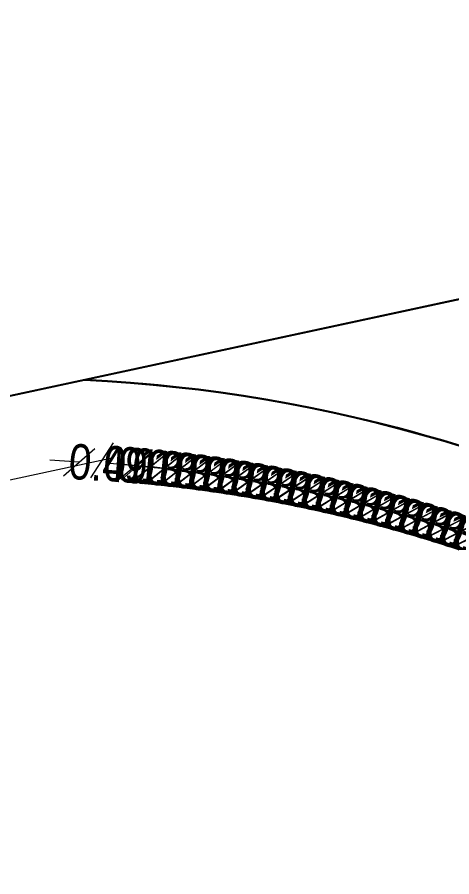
# Model space of a CAD drawing. Header units: millimetres. Extents: x 29397 to 29927, y 26123 to 26652.
# Drawn here: x 29489.36 to 29493.05, y 26360.52 to 26367.82 of the extents above; entities that cross this region are included whole.
import ezdxf

# ---------------------------------------------------------------- set-up
doc = ezdxf.new("R2010")
doc.units = ezdxf.units.MM
doc.header["$LTSCALE"] = 0.3
for name, color, linetype in [('_IndivSubPlot', 180, 'Continuous'), ('_IndivSubPlot_DIMENSION', 7, 'Continuous'), ('_InternalRoad', 3, 'Continuous'), ('_MortgageArea', 147, 'Continuous'), ('_Splay', 90, 'Continuous')]:
    doc.layers.add(name, color=color, linetype=linetype)
doc.layers.get('0').off()
doc.styles.add('PreDCRFont', font='ARIALN.TTF')
doc.dimstyles.new('PDCR-PLOT-INT', dxfattribs={"dimtxt": 0.3, "dimasz": 0.25, "dimexe": 0.25, "dimexo": 0.25, "dimgap": 0.25, "dimtad": 0, "dimzin": 0, "dimdsep": 46, "dimtxsty": 'PreDCRFont', "dimblk": 'OBLIQUE', "dimcen": 0.5, "dimdle": 0.1, "dimadec": 0, "dimazin": 0, "dimtfac": 1, "dimtix": 1, "dimtofl": 0, "dimtmove": 1, "dimatfit": 1, "dimfxl": 1, "dimtolj": 1, "dimtzin": 0, "dimlwd": 15, "dimarcsym": 0})

# ---------------------------------------------------------------- blocks, each defined once
blk = doc.blocks.new('_Oblique')
at = {"color": 0, "linetype": 'ByBlock', "lineweight": -2}
blk.add_line((-0.5, -0.5), (0.5, 0.5), dxfattribs=at)
blk = doc.blocks.new('*D86')
at = {"layer": '_IndivSubPlot_DIMENSION', "color": 0, "lineweight": 15, "transparency": 16777216}
for p, q in [((29493.3441, 26363.3706), (29493.1086, 26363.4544)), ((29493.466, 26363.3273), (29493.7015, 26363.2435))]:
    blk.add_line(p, q, dxfattribs=at)
at = {"layer": '_IndivSubPlot_DIMENSION', "color": 0, "lineweight": 15, "transparency": 16777216, "xscale": 0.25, "yscale": 0.25, "zscale": 0.25}
for p, rotation in [((29493.3441, 26363.3706), 340.4145217855893), ((29493.466, 26363.3273), 160.4145217855893)]:
    blk.add_blockref('_Oblique', p, dxfattribs=dict(at, rotation=rotation))
at = {"layer": '_IndivSubPlot_DIMENSION', "color": 0, "lineweight": 15, "transparency": 16777216, "insert": (29493.4051, 26363.3489), "char_height": 0.3, "attachment_point": 5, "rotation": 340.41452, "style": 'PreDCRFont'}
blk.add_mtext('\\A1;0.13', dxfattribs=at)
blk = doc.blocks.new('*D87')
at = {"layer": '_IndivSubPlot_DIMENSION', "color": 0, "lineweight": 15, "transparency": 16777216}
for p, q in [((29493.2285, 26363.4105), (29492.9921, 26363.4919)), ((29493.3507, 26363.3683), (29493.5871, 26363.2869))]:
    blk.add_line(p, q, dxfattribs=at)
at = {"layer": '_IndivSubPlot_DIMENSION', "color": 0, "lineweight": 15, "transparency": 16777216, "xscale": 0.25, "yscale": 0.25, "zscale": 0.25}
for p, rotation in [((29493.2285, 26363.4105), 340.987479581883), ((29493.3507, 26363.3683), 160.987479581883)]:
    blk.add_blockref('_Oblique', p, dxfattribs=dict(at, rotation=rotation))
at = {"layer": '_IndivSubPlot_DIMENSION', "color": 0, "lineweight": 15, "transparency": 16777216, "insert": (29493.2896, 26363.3894), "char_height": 0.3, "attachment_point": 5, "rotation": 340.98748, "style": 'PreDCRFont'}
blk.add_mtext('\\A1;0.13', dxfattribs=at)
blk = doc.blocks.new('*D88')
at = {"layer": '_IndivSubPlot_DIMENSION', "color": 0, "lineweight": 15, "transparency": 16777216}
for p, q in [((29493.1124, 26363.4491), (29492.8752, 26363.5282)), ((29493.2351, 26363.4082), (29493.4722, 26363.3291))]:
    blk.add_line(p, q, dxfattribs=at)
at = {"layer": '_IndivSubPlot_DIMENSION', "color": 0, "lineweight": 15, "transparency": 16777216, "xscale": 0.25, "yscale": 0.25, "zscale": 0.25}
for p, rotation in [((29493.1124, 26363.4491), 341.5604373760158), ((29493.2351, 26363.4082), 161.5604373760158)]:
    blk.add_blockref('_Oblique', p, dxfattribs=dict(at, rotation=rotation))
at = {"layer": '_IndivSubPlot_DIMENSION', "color": 0, "lineweight": 15, "transparency": 16777216, "insert": (29493.1737, 26363.4287), "char_height": 0.3, "attachment_point": 5, "rotation": 341.56044, "style": 'PreDCRFont'}
blk.add_mtext('\\A1;0.13', dxfattribs=at)
blk = doc.blocks.new('*D89')
at = {"layer": '_IndivSubPlot_DIMENSION', "color": 0, "lineweight": 15, "transparency": 16777216}
for p, q in [((29492.9959, 26363.4866), (29492.758, 26363.5633)), ((29493.119, 26363.4469), (29493.357, 26363.3702))]:
    blk.add_line(p, q, dxfattribs=at)
at = {"layer": '_IndivSubPlot_DIMENSION', "color": 0, "lineweight": 15, "transparency": 16777216, "xscale": 0.25, "yscale": 0.25, "zscale": 0.25}
for p, rotation in [((29492.9959, 26363.4866), 342.13339517099), ((29493.119, 26363.4469), 162.13339517099)]:
    blk.add_blockref('_Oblique', p, dxfattribs=dict(at, rotation=rotation))
at = {"layer": '_IndivSubPlot_DIMENSION', "color": 0, "lineweight": 15, "transparency": 16777216, "insert": (29493.0575, 26363.4668), "char_height": 0.3, "attachment_point": 5, "rotation": 342.1334, "style": 'PreDCRFont'}
blk.add_mtext('\\A1;0.13', dxfattribs=at)
blk = doc.blocks.new('*D90')
at = {"layer": '_IndivSubPlot_DIMENSION', "color": 0, "lineweight": 15, "transparency": 16777216}
for p, q in [((29492.8791, 26363.523), (29492.6404, 26363.5973)), ((29493.0026, 26363.4845), (29493.2413, 26363.4102))]:
    blk.add_line(p, q, dxfattribs=at)
at = {"layer": '_IndivSubPlot_DIMENSION', "color": 0, "lineweight": 15, "transparency": 16777216, "xscale": 0.25, "yscale": 0.25, "zscale": 0.25}
for p, rotation in [((29492.8791, 26363.523), 342.7063529667953), ((29493.0026, 26363.4845), 162.7063529667953)]:
    blk.add_blockref('_Oblique', p, dxfattribs=dict(at, rotation=rotation))
at = {"layer": '_IndivSubPlot_DIMENSION', "color": 0, "lineweight": 15, "transparency": 16777216, "insert": (29492.9409, 26363.5037), "char_height": 0.3, "attachment_point": 5, "rotation": 342.70635, "style": 'PreDCRFont'}
blk.add_mtext('\\A1;0.13', dxfattribs=at)
blk = doc.blocks.new('*D91')
at = {"layer": '_IndivSubPlot_DIMENSION', "color": 0, "lineweight": 15, "transparency": 16777216}
for p, q in [((29492.7619, 26363.5581), (29492.5225, 26363.63)), ((29492.8858, 26363.5209), (29493.1252, 26363.449))]:
    blk.add_line(p, q, dxfattribs=at)
at = {"layer": '_IndivSubPlot_DIMENSION', "color": 0, "lineweight": 15, "transparency": 16777216, "xscale": 0.25, "yscale": 0.25, "zscale": 0.25}
for p, rotation in [((29492.7619, 26363.5581), 343.2793107618409), ((29492.8858, 26363.5209), 163.2793107618409)]:
    blk.add_blockref('_Oblique', p, dxfattribs=dict(at, rotation=rotation))
at = {"layer": '_IndivSubPlot_DIMENSION', "color": 0, "lineweight": 15, "transparency": 16777216, "insert": (29492.8239, 26363.5395), "char_height": 0.3, "attachment_point": 5, "rotation": 343.27931, "style": 'PreDCRFont'}
blk.add_mtext('\\A1;0.13', dxfattribs=at)
blk = doc.blocks.new('*D92')
at = {"layer": '_IndivSubPlot_DIMENSION', "color": 0, "lineweight": 15, "transparency": 16777216}
for p, q in [((29492.6444, 26363.5921), (29492.4043, 26363.6616)), ((29492.7686, 26363.5561), (29493.0088, 26363.4866))]:
    blk.add_line(p, q, dxfattribs=at)
at = {"layer": '_IndivSubPlot_DIMENSION', "color": 0, "lineweight": 15, "transparency": 16777216, "xscale": 0.25, "yscale": 0.25, "zscale": 0.25}
for p, rotation in [((29492.6444, 26363.5921), 343.8522685572163), ((29492.7686, 26363.5561), 163.8522685572163)]:
    blk.add_blockref('_Oblique', p, dxfattribs=dict(at, rotation=rotation))
at = {"layer": '_IndivSubPlot_DIMENSION', "color": 0, "lineweight": 15, "transparency": 16777216, "insert": (29492.7065, 26363.5741), "char_height": 0.3, "attachment_point": 5, "rotation": 343.85227, "style": 'PreDCRFont'}
blk.add_mtext('\\A1;0.13', dxfattribs=at)
blk = doc.blocks.new('*D93')
at = {"layer": '_IndivSubPlot_DIMENSION', "color": 0, "lineweight": 15, "transparency": 16777216}
for p, q in [((29492.5265, 26363.6249), (29492.2857, 26363.692)), ((29492.6511, 26363.5902), (29492.892, 26363.5231))]:
    blk.add_line(p, q, dxfattribs=at)
at = {"layer": '_IndivSubPlot_DIMENSION', "color": 0, "lineweight": 15, "transparency": 16777216, "xscale": 0.25, "yscale": 0.25, "zscale": 0.25}
for p, rotation in [((29492.5265, 26363.6249), 344.4252263510361), ((29492.6511, 26363.5902), 164.4252263510361)]:
    blk.add_blockref('_Oblique', p, dxfattribs=dict(at, rotation=rotation))
at = {"layer": '_IndivSubPlot_DIMENSION', "color": 0, "lineweight": 15, "transparency": 16777216, "insert": (29492.5888, 26363.6076), "char_height": 0.3, "attachment_point": 5, "rotation": 344.42523, "style": 'PreDCRFont'}
blk.add_mtext('\\A1;0.13', dxfattribs=at)
blk = doc.blocks.new('*D94')
at = {"layer": '_IndivSubPlot_DIMENSION', "color": 0, "lineweight": 15, "transparency": 16777216}
for p, q in [((29492.4084, 26363.6566), (29492.1669, 26363.7213)), ((29492.5333, 26363.6231), (29492.7748, 26363.5584))]:
    blk.add_line(p, q, dxfattribs=at)
at = {"layer": '_IndivSubPlot_DIMENSION', "color": 0, "lineweight": 15, "transparency": 16777216, "xscale": 0.25, "yscale": 0.25, "zscale": 0.25}
for p, rotation in [((29492.4084, 26363.6566), 344.9981841470349), ((29492.5333, 26363.6231), 164.9981841470349)]:
    blk.add_blockref('_Oblique', p, dxfattribs=dict(at, rotation=rotation))
at = {"layer": '_IndivSubPlot_DIMENSION', "color": 0, "lineweight": 15, "transparency": 16777216, "insert": (29492.4708, 26363.6398), "char_height": 0.3, "attachment_point": 5, "rotation": 344.99818, "style": 'PreDCRFont'}
blk.add_mtext('\\A1;0.13', dxfattribs=at)
blk = doc.blocks.new('*D95')
at = {"layer": '_IndivSubPlot_DIMENSION', "color": 0, "lineweight": 15, "transparency": 16777216}
for p, q in [((29492.2899, 26363.687), (29492.0478, 26363.7493)), ((29492.4151, 26363.6548), (29492.6573, 26363.5925))]:
    blk.add_line(p, q, dxfattribs=at)
at = {"layer": '_IndivSubPlot_DIMENSION', "color": 0, "lineweight": 15, "transparency": 16777216, "xscale": 0.25, "yscale": 0.25, "zscale": 0.25}
for p, rotation in [((29492.2899, 26363.687), 345.5711419432544), ((29492.4151, 26363.6548), 165.5711419432544)]:
    blk.add_blockref('_Oblique', p, dxfattribs=dict(at, rotation=rotation))
at = {"layer": '_IndivSubPlot_DIMENSION', "color": 0, "lineweight": 15, "transparency": 16777216, "insert": (29492.3525, 26363.6709), "char_height": 0.3, "attachment_point": 5, "rotation": 345.57114, "style": 'PreDCRFont'}
blk.add_mtext('\\A1;0.13', dxfattribs=at)
blk = doc.blocks.new('*D96')
at = {"layer": '_IndivSubPlot_DIMENSION', "color": 0, "lineweight": 15, "transparency": 16777216}
for p, q in [((29492.1711, 26363.7163), (29491.9284, 26363.7761)), ((29492.2967, 26363.6853), (29492.5394, 26363.6254))]:
    blk.add_line(p, q, dxfattribs=at)
at = {"layer": '_IndivSubPlot_DIMENSION', "color": 0, "lineweight": 15, "transparency": 16777216, "xscale": 0.25, "yscale": 0.25, "zscale": 0.25}
for p, rotation in [((29492.1711, 26363.7163), 346.1440997369838), ((29492.2967, 26363.6853), 166.1440997369838)]:
    blk.add_blockref('_Oblique', p, dxfattribs=dict(at, rotation=rotation))
at = {"layer": '_IndivSubPlot_DIMENSION', "color": 0, "lineweight": 15, "transparency": 16777216, "insert": (29492.2339, 26363.7008), "char_height": 0.3, "attachment_point": 5, "rotation": 346.1441, "style": 'PreDCRFont'}
blk.add_mtext('\\A1;0.13', dxfattribs=at)
blk = doc.blocks.new('*D97')
at = {"layer": '_IndivSubPlot_DIMENSION', "color": 0, "lineweight": 15, "transparency": 16777216}
for p, q in [((29492.052, 26363.7443), (29491.8087, 26363.8018)), ((29492.1779, 26363.7146), (29492.4212, 26363.6572))]:
    blk.add_line(p, q, dxfattribs=at)
at = {"layer": '_IndivSubPlot_DIMENSION', "color": 0, "lineweight": 15, "transparency": 16777216, "xscale": 0.25, "yscale": 0.25, "zscale": 0.25}
for p, rotation in [((29492.052, 26363.7443), 346.7170575325489), ((29492.1779, 26363.7146), 166.7170575325489)]:
    blk.add_blockref('_Oblique', p, dxfattribs=dict(at, rotation=rotation))
at = {"layer": '_IndivSubPlot_DIMENSION', "color": 0, "lineweight": 15, "transparency": 16777216, "insert": (29492.1149, 26363.7295), "char_height": 0.3, "attachment_point": 5, "rotation": 346.71706, "style": 'PreDCRFont'}
blk.add_mtext('\\A1;0.13', dxfattribs=at)
blk = doc.blocks.new('*D98')
at = {"layer": '_IndivSubPlot_DIMENSION', "color": 0, "lineweight": 15, "transparency": 16777216}
for p, q in [((29491.9327, 26363.7712), (29491.6888, 26363.8262)), ((29492.0588, 26363.7428), (29492.3027, 26363.6878))]:
    blk.add_line(p, q, dxfattribs=at)
at = {"layer": '_IndivSubPlot_DIMENSION', "color": 0, "lineweight": 15, "transparency": 16777216, "xscale": 0.25, "yscale": 0.25, "zscale": 0.25}
for p, rotation in [((29491.9327, 26363.7712), 347.2900153285191), ((29492.0588, 26363.7428), 167.290015328519)]:
    blk.add_blockref('_Oblique', p, dxfattribs=dict(at, rotation=rotation))
at = {"layer": '_IndivSubPlot_DIMENSION', "color": 0, "lineweight": 15, "transparency": 16777216, "insert": (29491.9957, 26363.757), "char_height": 0.3, "attachment_point": 5, "rotation": 347.29002, "style": 'PreDCRFont'}
blk.add_mtext('\\A1;0.13', dxfattribs=at)
blk = doc.blocks.new('*D99')
at = {"layer": '_IndivSubPlot_DIMENSION', "color": 0, "lineweight": 15, "transparency": 16777216}
for p, q in [((29491.813, 26363.7969), (29491.5686, 26363.8495)), ((29491.9395, 26363.7697), (29492.1839, 26363.7172))]:
    blk.add_line(p, q, dxfattribs=at)
at = {"layer": '_IndivSubPlot_DIMENSION', "color": 0, "lineweight": 15, "transparency": 16777216, "xscale": 0.25, "yscale": 0.25, "zscale": 0.25}
for p, rotation in [((29491.813, 26363.7969), 347.8629731223069), ((29491.9395, 26363.7697), 167.8629731223069)]:
    blk.add_blockref('_Oblique', p, dxfattribs=dict(at, rotation=rotation))
at = {"layer": '_IndivSubPlot_DIMENSION', "color": 0, "lineweight": 15, "transparency": 16777216, "insert": (29491.8763, 26363.7833), "char_height": 0.3, "attachment_point": 5, "rotation": 347.86297, "style": 'PreDCRFont'}
blk.add_mtext('\\A1;0.13', dxfattribs=at)
blk = doc.blocks.new('*D100')
at = {"layer": '_IndivSubPlot_DIMENSION', "color": 0, "lineweight": 15, "transparency": 16777216}
for p, q in [((29491.6932, 26363.8214), (29491.4483, 26363.8715)), ((29491.8199, 26363.7955), (29492.0648, 26363.7454))]:
    blk.add_line(p, q, dxfattribs=at)
at = {"layer": '_IndivSubPlot_DIMENSION', "color": 0, "lineweight": 15, "transparency": 16777216, "xscale": 0.25, "yscale": 0.25, "zscale": 0.25}
for p, rotation in [((29491.6932, 26363.8214), 348.4359309182317), ((29491.8199, 26363.7955), 168.4359309182317)]:
    blk.add_blockref('_Oblique', p, dxfattribs=dict(at, rotation=rotation))
at = {"layer": '_IndivSubPlot_DIMENSION', "color": 0, "lineweight": 15, "transparency": 16777216, "insert": (29491.7565, 26363.8084), "char_height": 0.3, "attachment_point": 5, "rotation": 348.43593, "style": 'PreDCRFont'}
blk.add_mtext('\\A1;0.13', dxfattribs=at)
blk = doc.blocks.new('*D101')
at = {"layer": '_IndivSubPlot_DIMENSION', "color": 0, "lineweight": 15, "transparency": 16777216}
for p, q in [((29491.5731, 26363.8447), (29491.3277, 26363.8924)), ((29491.7, 26363.82), (29491.9455, 26363.7724))]:
    blk.add_line(p, q, dxfattribs=at)
at = {"layer": '_IndivSubPlot_DIMENSION', "color": 0, "lineweight": 15, "transparency": 16777216, "xscale": 0.25, "yscale": 0.25, "zscale": 0.25}
for p, rotation in [((29491.5731, 26363.8447), 349.0088887129568), ((29491.7, 26363.82), 169.0088887129568)]:
    blk.add_blockref('_Oblique', p, dxfattribs=dict(at, rotation=rotation))
at = {"layer": '_IndivSubPlot_DIMENSION', "color": 0, "lineweight": 15, "transparency": 16777216, "insert": (29491.6366, 26363.8324), "char_height": 0.3, "attachment_point": 5, "rotation": 349.00889, "style": 'PreDCRFont'}
blk.add_mtext('\\A1;0.13', dxfattribs=at)
blk = doc.blocks.new('*D102')
at = {"layer": '_IndivSubPlot_DIMENSION', "color": 0, "lineweight": 15, "transparency": 16777216}
for p, q in [((29491.4527, 26363.8668), (29491.2069, 26363.912)), ((29491.58, 26363.8434), (29491.8258, 26363.7982))]:
    blk.add_line(p, q, dxfattribs=at)
at = {"layer": '_IndivSubPlot_DIMENSION', "color": 0, "lineweight": 15, "transparency": 16777216, "xscale": 0.25, "yscale": 0.25, "zscale": 0.25}
for p, rotation in [((29491.4527, 26363.8668), 349.5818465076242), ((29491.58, 26363.8434), 169.5818465076242)]:
    blk.add_blockref('_Oblique', p, dxfattribs=dict(at, rotation=rotation))
at = {"layer": '_IndivSubPlot_DIMENSION', "color": 0, "lineweight": 15, "transparency": 16777216, "insert": (29491.5163, 26363.8551), "char_height": 0.3, "attachment_point": 5, "rotation": 349.58185, "style": 'PreDCRFont'}
blk.add_mtext('\\A1;0.13', dxfattribs=at)
blk = doc.blocks.new('*D103')
at = {"layer": '_IndivSubPlot_DIMENSION', "color": 0, "lineweight": 15, "transparency": 16777216}
for p, q in [((29491.3322, 26363.8877), (29491.0859, 26363.9304)), ((29491.4596, 26363.8656), (29491.706, 26363.8228))]:
    blk.add_line(p, q, dxfattribs=at)
at = {"layer": '_IndivSubPlot_DIMENSION', "color": 0, "lineweight": 15, "transparency": 16777216, "xscale": 0.25, "yscale": 0.25, "zscale": 0.25}
for p, rotation in [((29491.3322, 26363.8877), 350.1548043029762), ((29491.4596, 26363.8656), 170.1548043029762)]:
    blk.add_blockref('_Oblique', p, dxfattribs=dict(at, rotation=rotation))
at = {"layer": '_IndivSubPlot_DIMENSION', "color": 0, "lineweight": 15, "transparency": 16777216, "insert": (29491.3959, 26363.8766), "char_height": 0.3, "attachment_point": 5, "rotation": 350.1548, "style": 'PreDCRFont'}
blk.add_mtext('\\A1;0.13', dxfattribs=at)
blk = doc.blocks.new('*D104')
at = {"layer": '_IndivSubPlot_DIMENSION', "color": 0, "lineweight": 15, "transparency": 16777216}
for p, q in [((29491.2114, 26363.9073), (29490.9647, 26363.9476)), ((29491.3391, 26363.8865), (29491.5858, 26363.8462))]:
    blk.add_line(p, q, dxfattribs=at)
at = {"layer": '_IndivSubPlot_DIMENSION', "color": 0, "lineweight": 15, "transparency": 16777216, "xscale": 0.25, "yscale": 0.25, "zscale": 0.25}
for p, rotation in [((29491.2114, 26363.9073), 350.7277620985694), ((29491.3391, 26363.8865), 170.7277620985694)]:
    blk.add_blockref('_Oblique', p, dxfattribs=dict(at, rotation=rotation))
at = {"layer": '_IndivSubPlot_DIMENSION', "color": 0, "lineweight": 15, "transparency": 16777216, "insert": (29491.2753, 26363.8969), "char_height": 0.3, "attachment_point": 5, "rotation": 350.72776, "style": 'PreDCRFont'}
blk.add_mtext('\\A1;0.13', dxfattribs=at)
blk = doc.blocks.new('*D105')
at = {"layer": '_IndivSubPlot_DIMENSION', "color": 0, "lineweight": 15, "transparency": 16777216}
for p, q in [((29491.0905, 26363.9258), (29490.8434, 26363.9636)), ((29491.2184, 26363.9063), (29491.4655, 26363.8684))]:
    blk.add_line(p, q, dxfattribs=at)
at = {"layer": '_IndivSubPlot_DIMENSION', "color": 0, "lineweight": 15, "transparency": 16777216, "xscale": 0.25, "yscale": 0.25, "zscale": 0.25}
for p, rotation in [((29491.0905, 26363.9258), 351.3007198933677), ((29491.2184, 26363.9063), 171.3007198933677)]:
    blk.add_blockref('_Oblique', p, dxfattribs=dict(at, rotation=rotation))
at = {"layer": '_IndivSubPlot_DIMENSION', "color": 0, "lineweight": 15, "transparency": 16777216, "insert": (29491.1544, 26363.916), "char_height": 0.3, "attachment_point": 5, "rotation": 351.30072, "style": 'PreDCRFont'}
blk.add_mtext('\\A1;0.13', dxfattribs=at)
blk = doc.blocks.new('*D106')
at = {"layer": '_IndivSubPlot_DIMENSION', "color": 0, "lineweight": 15, "transparency": 16777216}
for p, q in [((29490.9694, 26363.9431), (29490.7219, 26363.9784)), ((29491.0974, 26363.9248), (29491.3449, 26363.8895))]:
    blk.add_line(p, q, dxfattribs=at)
at = {"layer": '_IndivSubPlot_DIMENSION', "color": 0, "lineweight": 15, "transparency": 16777216, "xscale": 0.25, "yscale": 0.25, "zscale": 0.25}
for p, rotation in [((29490.9694, 26363.9431), 351.8736776894262), ((29491.0974, 26363.9248), 171.8736776894263)]:
    blk.add_blockref('_Oblique', p, dxfattribs=dict(at, rotation=rotation))
at = {"layer": '_IndivSubPlot_DIMENSION', "color": 0, "lineweight": 15, "transparency": 16777216, "insert": (29491.0334, 26363.9339), "char_height": 0.3, "attachment_point": 5, "rotation": 351.87368, "style": 'PreDCRFont'}
blk.add_mtext('\\A1;0.13', dxfattribs=at)
blk = doc.blocks.new('*D107')
at = {"layer": '_IndivSubPlot_DIMENSION', "color": 0, "lineweight": 15, "transparency": 16777216}
for p, q in [((29490.8481, 26363.9591), (29490.6003, 26363.992)), ((29490.9763, 26363.9421), (29491.2242, 26363.9093))]:
    blk.add_line(p, q, dxfattribs=at)
at = {"layer": '_IndivSubPlot_DIMENSION', "color": 0, "lineweight": 15, "transparency": 16777216, "xscale": 0.25, "yscale": 0.25, "zscale": 0.25}
for p, rotation in [((29490.8481, 26363.9591), 352.4466354837804), ((29490.9763, 26363.9421), 172.4466354837803)]:
    blk.add_blockref('_Oblique', p, dxfattribs=dict(at, rotation=rotation))
at = {"layer": '_IndivSubPlot_DIMENSION', "color": 0, "lineweight": 15, "transparency": 16777216, "insert": (29490.9122, 26363.9506), "char_height": 0.3, "attachment_point": 5, "rotation": 352.44664, "style": 'PreDCRFont'}
blk.add_mtext('\\A1;0.13', dxfattribs=at)
blk = doc.blocks.new('*D108')
at = {"layer": '_IndivSubPlot_DIMENSION', "color": 0, "lineweight": 15, "transparency": 16777216}
for p, q in [((29490.7267, 26363.974), (29490.4785, 26364.0043)), ((29490.855, 26363.9582), (29491.1032, 26363.9279))]:
    blk.add_line(p, q, dxfattribs=at)
at = {"layer": '_IndivSubPlot_DIMENSION', "color": 0, "lineweight": 15, "transparency": 16777216, "xscale": 0.25, "yscale": 0.25, "zscale": 0.25}
for p, rotation in [((29490.7267, 26363.974), 353.019593278242), ((29490.855, 26363.9582), 173.019593278242)]:
    blk.add_blockref('_Oblique', p, dxfattribs=dict(at, rotation=rotation))
at = {"layer": '_IndivSubPlot_DIMENSION', "color": 0, "lineweight": 15, "transparency": 16777216, "insert": (29490.7909, 26363.9661), "char_height": 0.3, "attachment_point": 5, "rotation": 353.01959, "style": 'PreDCRFont'}
blk.add_mtext('\\A1;0.13', dxfattribs=at)
blk = doc.blocks.new('*D109')
at = {"layer": '_IndivSubPlot_DIMENSION', "color": 0, "lineweight": 15, "transparency": 16777216}
for p, q in [((29490.6051, 26363.9876), (29490.3566, 26364.0155)), ((29490.7336, 26363.9731), (29490.9821, 26363.9452))]:
    blk.add_line(p, q, dxfattribs=at)
at = {"layer": '_IndivSubPlot_DIMENSION', "color": 0, "lineweight": 15, "transparency": 16777216, "xscale": 0.25, "yscale": 0.25, "zscale": 0.25}
for p, rotation in [((29490.6051, 26363.9876), 353.5925510745815), ((29490.7336, 26363.9731), 173.5925510745815)]:
    blk.add_blockref('_Oblique', p, dxfattribs=dict(at, rotation=rotation))
at = {"layer": '_IndivSubPlot_DIMENSION', "color": 0, "lineweight": 15, "transparency": 16777216, "insert": (29490.6694, 26363.9804), "char_height": 0.3, "attachment_point": 5, "rotation": 353.59255, "style": 'PreDCRFont'}
blk.add_mtext('\\A1;0.13', dxfattribs=at)
blk = doc.blocks.new('*D110')
at = {"layer": '_IndivSubPlot_DIMENSION', "color": 0, "lineweight": 15, "transparency": 16777216}
for p, q in [((29490.4834, 26364), (29490.2347, 26364.0254)), ((29490.612, 26363.9868), (29490.8608, 26363.9614))]:
    blk.add_line(p, q, dxfattribs=at)
at = {"layer": '_IndivSubPlot_DIMENSION', "color": 0, "lineweight": 15, "transparency": 16777216, "xscale": 0.25, "yscale": 0.25, "zscale": 0.25}
for p, rotation in [((29490.4834, 26364), 354.1655088688349), ((29490.612, 26363.9868), 174.1655088688349)]:
    blk.add_blockref('_Oblique', p, dxfattribs=dict(at, rotation=rotation))
at = {"layer": '_IndivSubPlot_DIMENSION', "color": 0, "lineweight": 15, "transparency": 16777216, "insert": (29490.5477, 26363.9934), "char_height": 0.3, "attachment_point": 5, "rotation": 354.16551, "style": 'PreDCRFont'}
blk.add_mtext('\\A1;0.13', dxfattribs=at)
blk = doc.blocks.new('*D111')
at = {"layer": '_IndivSubPlot_DIMENSION', "color": 0, "lineweight": 15, "transparency": 16777216}
for p, q in [((29490.3615, 26364.0112), (29490.1126, 26364.0341)), ((29490.4903, 26363.9993), (29490.7393, 26363.9764))]:
    blk.add_line(p, q, dxfattribs=at)
at = {"layer": '_IndivSubPlot_DIMENSION', "color": 0, "lineweight": 15, "transparency": 16777216, "xscale": 0.25, "yscale": 0.25, "zscale": 0.25}
for p, rotation in [((29490.3615, 26364.0112), 354.7384666652029), ((29490.4903, 26363.9993), 174.7384666652029)]:
    blk.add_blockref('_Oblique', p, dxfattribs=dict(at, rotation=rotation))
at = {"layer": '_IndivSubPlot_DIMENSION', "color": 0, "lineweight": 15, "transparency": 16777216, "insert": (29490.4259, 26364.0052), "char_height": 0.3, "attachment_point": 5, "rotation": 354.73847, "style": 'PreDCRFont'}
blk.add_mtext('\\A1;0.13', dxfattribs=at)
blk = doc.blocks.new('*D112')
at = {"layer": '_IndivSubPlot_DIMENSION', "color": 0, "lineweight": 15, "transparency": 16777216}
for p, q in [((29489.885, 26364.0433), (29489.6356, 26364.0602)), ((29490.3784, 26364.0098), (29490.6278, 26363.9929))]:
    blk.add_line(p, q, dxfattribs=at)
at = {"layer": '_IndivSubPlot_DIMENSION', "color": 0, "lineweight": 15, "transparency": 16777216, "xscale": 0.25, "yscale": 0.25, "zscale": 0.25}
for p, rotation in [((29489.885, 26364.0433), 356.1203438641866), ((29490.3784, 26364.0098), 176.1203438641866)]:
    blk.add_blockref('_Oblique', p, dxfattribs=dict(at, rotation=rotation))
at = {"layer": '_IndivSubPlot_DIMENSION', "color": 0, "lineweight": 15, "transparency": 16777216, "insert": (29490.1317, 26364.0265), "char_height": 0.3, "attachment_point": 5, "rotation": 356.12034, "style": 'PreDCRFont'}
blk.add_mtext('\\A1;0.49', dxfattribs=at)
blk = doc.blocks.new('*D113')
at = {"layer": '_IndivSubPlot_DIMENSION', "color": 0, "lineweight": 15, "transparency": 16777216}
for p, q in [((29490.1773, 26364.0783), (29485.9545, 26363.1703)), ((29480.6175, 26362.0225), (29484.8403, 26362.9306))]:
    blk.add_line(p, q, dxfattribs=at)
at = {"layer": '_IndivSubPlot_DIMENSION', "color": 0, "lineweight": 15, "transparency": 16777216, "xscale": 0.25, "yscale": 0.25, "zscale": 0.25}
for p, rotation in [((29490.0795, 26364.0573), 12.13641372357129), ((29480.7153, 26362.0436), 192.1364137235713)]:
    blk.add_blockref('_Oblique', p, dxfattribs=dict(at, rotation=rotation))
at = {"layer": '_IndivSubPlot_DIMENSION', "color": 0, "lineweight": 15, "transparency": 16777216, "insert": (29485.3974, 26363.0504), "char_height": 0.3, "attachment_point": 5, "rotation": 12.13641, "style": 'PreDCRFont'}
blk.add_mtext('\\A1;9.58', dxfattribs=at)

msp = doc.modelspace()

# ---------------------------------------------------------------- linework, layer by layer
at = {"layer": '_IndivSubPlot'}
msp.add_lwpolyline([(29493.0872, 26364.1913), (29492.9633, 26364.2285), (29492.8391, 26364.2645), (29492.7145, 26364.2992), (29492.5896, 26364.3327), (29492.4643, 26364.3649), (29492.3387, 26364.3959), (29492.2128, 26364.4256), (29492.0867, 26364.4541), (29491.9602, 26364.4813), (29491.8335, 26364.5072), (29491.7065, 26364.5319), (29491.5793, 26364.5552), (29491.4519, 26364.5774), (29491.3242, 26364.5982), (29491.1964, 26364.6178), (29491.0683, 26364.636), (29490.9401, 26364.6531), (29490.8117, 26364.6688), (29490.6832, 26364.6832), (29490.5545, 26364.6964), (29490.4257, 26364.7082), (29489.9323, 26364.7417), (29480.5681, 26362.7279)], dxfattribs=at)
at = {"layer": '_InternalRoad'}
msp.add_lwpolyline([(29579.1901, 26382.0096), (29579.1512, 26394.5679), (29560.6099, 26388.782), (29544.6462, 26388.782), (29449.6389, 26368.351), (29450.0524, 26356.1656), (29545.9219, 26376.782), (29562.4388, 26376.782)], close=True, dxfattribs=at)
at = {"layer": '_MortgageArea'}
msp.add_lwpolyline([(29495.8073, 26363.0031, 0.120132), (29489.9323, 26364.7417), (29480.5681, 26362.7279), (29480.619, 26345.9045), (29495.859, 26345.9507)], format="xyb", close=True, dxfattribs=at)
at = {"layer": '_Splay'}
msp.add_lwpolyline([(29495.7982, 26366.0031), (29489.9323, 26364.7417, -0.120132), (29495.8073, 26363.0031)], format="xyb", close=True, dxfattribs=at)

# ---------------------------------------------------------------- texts
at = {"layer": '_InternalRoad', "lineweight": 30, "style": 'PreDCRFont'}
msp.add_text('    12 Mts.    WIDE    PROPOSED     ROAD', height=2.7432, rotation=11.8742, dxfattribs=at).set_placement((29462.4357, 26363.7306))

# ---------------------------------------------------------------- dimensions: what is measured, and where the dimension line sits
at = {"layer": '_IndivSubPlot_DIMENSION', "lineweight": 15}
for p1, p2, text, picture, middle in [((29490.0795, 26364.0573), (29480.7153, 26362.0436), '9.58', '*D113', (29485.3974, 26363.0504)), ((29490.3784, 26364.0098), (29489.885, 26364.0433), '0.49', '*D112', (29490.1317, 26364.0265)), ((29490.4903, 26363.9993), (29490.3615, 26364.0112), '0.13', '*D111', (29490.4259, 26364.0052)), ((29490.612, 26363.9868), (29490.4834, 26364), '0.13', '*D110', (29490.5477, 26363.9934)), ((29490.7336, 26363.9731), (29490.6051, 26363.9876), '0.13', '*D109', (29490.6694, 26363.9804)), ((29490.855, 26363.9582), (29490.7267, 26363.974), '0.13', '*D108', (29490.7909, 26363.9661)), ((29490.9763, 26363.9421), (29490.8481, 26363.9591), '0.13', '*D107', (29490.9122, 26363.9506)), ((29491.0974, 26363.9248), (29490.9694, 26363.9431), '0.13', '*D106', (29491.0334, 26363.9339)), ((29491.2184, 26363.9063), (29491.0905, 26363.9258), '0.13', '*D105', (29491.1544, 26363.916)), ((29491.3391, 26363.8865), (29491.2114, 26363.9073), '0.13', '*D104', (29491.2753, 26363.8969)), ((29491.4596, 26363.8656), (29491.3322, 26363.8877), '0.13', '*D103', (29491.3959, 26363.8766)), ((29491.58, 26363.8434), (29491.4527, 26363.8668), '0.13', '*D102', (29491.5163, 26363.8551)), ((29491.7, 26363.82), (29491.5731, 26363.8447), '0.13', '*D101', (29491.6366, 26363.8324)), ((29491.8199, 26363.7955), (29491.6932, 26363.8214), '0.13', '*D100', (29491.7565, 26363.8084)), ((29491.9395, 26363.7697), (29491.813, 26363.7969), '0.13', '*D99', (29491.8763, 26363.7833)), ((29492.0588, 26363.7428), (29491.9327, 26363.7712), '0.13', '*D98', (29491.9957, 26363.757)), ((29492.1779, 26363.7146), (29492.052, 26363.7443), '0.13', '*D97', (29492.1149, 26363.7295)), ((29492.2967, 26363.6853), (29492.1711, 26363.7163), '0.13', '*D96', (29492.2339, 26363.7008)), ((29492.4151, 26363.6548), (29492.2899, 26363.687), '0.13', '*D95', (29492.3525, 26363.6709)), ((29492.5333, 26363.6231), (29492.4084, 26363.6566), '0.13', '*D94', (29492.4708, 26363.6398)), ((29492.6511, 26363.5902), (29492.5265, 26363.6249), '0.13', '*D93', (29492.5888, 26363.6076)), ((29492.7686, 26363.5561), (29492.6444, 26363.5921), '0.13', '*D92', (29492.7065, 26363.5741)), ((29492.8858, 26363.5209), (29492.7619, 26363.5581), '0.13', '*D91', (29492.8239, 26363.5395)), ((29493.0026, 26363.4845), (29492.8791, 26363.523), '0.13', '*D90', (29492.9409, 26363.5037)), ((29493.119, 26363.4469), (29492.9959, 26363.4866), '0.13', '*D89', (29493.0575, 26363.4668)), ((29493.2351, 26363.4082), (29493.1124, 26363.4491), '0.13', '*D88', (29493.1737, 26363.4287)), ((29493.3507, 26363.3683), (29493.2285, 26363.4105), '0.13', '*D87', (29493.2896, 26363.3894)), ((29493.466, 26363.3273), (29493.3441, 26363.3706), '0.13', '*D86', (29493.4051, 26363.3489))]:
    dim = msp.add_aligned_dim(p1=p1, p2=p2, distance=0, text=text, dimstyle='PDCR-PLOT-INT', dxfattribs=at)
    dim.commit()
    dim.dimension.update_dxf_attribs({"geometry": picture, "text_midpoint": middle})

doc.saveas('drawing.dxf')
